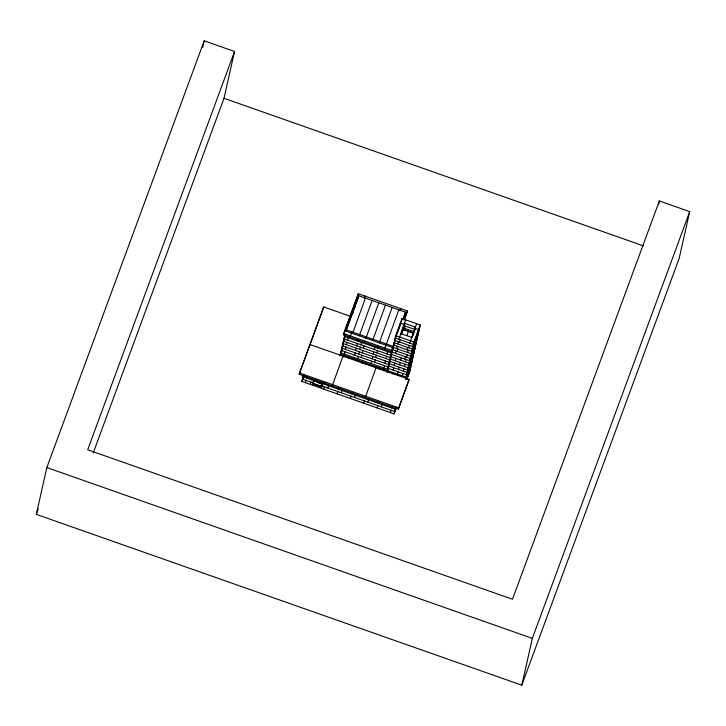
<?xml version="1.0" encoding="UTF-8"?>
<svg xmlns="http://www.w3.org/2000/svg" width="726" height="726" viewBox="0 0 726 726"><rect width="100%" height="100%" fill="white"/><g stroke="black" fill="none" stroke-linecap="round" stroke-linejoin="round"><path stroke-width="1.09" d="M234.552 51.492L87.683 449.784L512.492 599.249L659.353 200.957L689.7 211.638L679.155 258.447L521.794 685.181L36.3 514.362L46.845 467.553L204.206 40.819L234.552 51.492L223.998 98.3L93.191 453.042M202.736 47.344L204.206 40.819M309.621 345.776L309.902 344.496L409.128 379.408L398.347 409.128L299.13 374.217L323.751 306.944L349.914 316.146M396.496 407.567L394.164 413.902L301.916 381.449L303.323 375.206M305.555 382.729L306.082 380.388M306.608 378.046L306.962 376.485M323.751 306.944L299.13 374.217M310.41 384.435L310.937 382.103M311.463 379.762L311.817 378.201M312.806 383.627L313.732 379.87L322.834 383.074L321.908 386.831L312.806 383.627L313.015 383.056M312.915 383.346L313.732 379.87M313.024 383.909L313.804 380.651L322.199 383.927L321.527 386.904L313.024 383.909L321.527 386.904M321.409 384.599L321.028 386.305L313.786 383.627M321.591 386.731L322.199 383.927M323.76 389.136L324.295 386.795M324.821 384.453L325.166 382.892M327.934 388.074L328.461 385.733M392.076 349.596L391.305 351.683L343.362 334.813L358.335 293.712L407.495 311.009L404.509 319.585M332.199 385.86L342.981 356.13M346.792 325.003L343.362 334.813M340.14 355.667L344.823 334.886M386.858 372.129L392.013 349.27L392.621 349.487L393.247 347.781L345.912 331.12L346.202 329.849L358.789 295.709L405.516 312.153L403.32 318.596M342.736 346.293L343.089 344.732L341.828 348.153L388.555 364.588M351.121 313.768L351.411 312.489L353.317 313.16M353.435 307.506L353.716 306.227L355.631 306.898M343.779 356.947L344.124 355.386M344.414 354.116L344.941 351.774M345.467 349.433L346.003 347.092M346.529 344.75L347.055 342.409M347.582 340.067L348.108 337.726M358.335 293.712L346.892 325.239M358.499 296.979L358.789 295.709M337.118 393.837L337.644 391.495M338.171 389.154L338.525 387.593M350.041 337.163L351.475 332.762M352.591 333.47L365.459 298.059M348.634 358.653L348.979 357.092M341.284 392.775L341.81 390.434M353.834 358.807L354.125 357.528M354.651 355.186L355.177 352.845M355.713 350.504L356.239 348.162M356.765 345.821L357.292 343.489M357.818 341.147L358.172 339.587M359.261 335.82L372.139 300.401M357.764 358.807L358.299 356.466M358.825 354.125L359.352 351.783M359.878 349.451L360.405 347.11M360.931 344.768L361.457 342.427M350.467 398.529L350.994 396.187M351.52 393.855L351.874 392.294M361.33 357.537L361.857 355.195M362.383 352.854L362.909 350.513M363.436 348.171L363.962 345.83M364.497 343.489L364.842 341.937M365.94 338.171L378.818 302.751M361.984 363.354L362.619 360.513M354.633 397.476L355.159 395.135M365.623 364.634L365.977 363.073M372.61 340.521L385.488 305.101M371.122 363.508L371.648 361.167M372.175 358.825L372.701 356.484M373.228 354.143L373.754 351.801M374.28 349.46L374.807 347.119M363.817 403.229L364.343 400.888M364.869 398.547L365.223 396.986M365.278 397.494L376.05 367.773M374.68 362.238L375.206 359.896M375.732 357.555L376.259 355.214M376.794 352.872L377.32 350.531M377.847 348.19L378.201 346.629M379.29 342.863L392.167 307.452M367.982 402.168L368.509 399.826M378.972 369.334L379.326 367.773M384.626 349.333L386.069 344.932M385.969 345.213L398.837 309.802M383.219 370.832L383.573 369.271M383.863 367.991L384.39 365.65M384.916 363.309L385.442 360.967M385.969 358.626L386.504 356.285M387.031 353.943L387.557 351.611M377.166 407.93L377.692 405.589M378.219 403.248L378.573 401.687M391.305 351.683L392.748 347.282M392.639 347.563L395.216 340.077M387.448 372.42L395.734 335.657L402.032 318.587L420.236 324.994L409.682 371.803L406.887 379.389M395.942 336.918L396.469 334.577M381.341 406.869L381.867 404.527M399.826 325.475L400.353 323.134L403.992 324.413L403.465 326.754M399.89 325.901L400.244 324.34M401.505 320.928L402.032 318.587M395.688 353.317L396.214 350.976M396.741 348.634L397.267 346.293M397.794 343.961L398.32 341.619M398.846 339.278L405.671 319.867M403.992 320.021L404.337 318.46M392.33 374.026L392.675 372.474M393.202 370.133L393.737 367.792M394.263 365.45L394.79 363.109M395.316 360.768L395.842 358.426M397.421 351.402L397.957 349.061M399.536 342.046L400.062 339.704M402.83 330.303L404.409 323.279L415.336 327.127L414.455 331.02M404.573 328.388L405.099 326.047M397.53 374.18L398.057 371.839M398.592 369.498L399.118 367.156M399.645 364.815L400.171 362.474M400.698 360.132L401.224 357.791M390.515 412.622L391.042 410.281M391.577 407.939L391.922 406.388M404.863 359.08L405.389 356.738M406.977 349.714L407.504 347.373M402.385 375.886L402.912 373.545M403.438 371.204L403.974 368.862M404.5 366.521L405.026 364.18M405.553 361.847L406.079 359.506M406.605 357.165L407.132 354.823M407.658 352.482L408.193 350.141M408.72 347.799L409.246 345.458M409.773 343.117L416.597 323.705M394.164 413.902L395.57 407.667M414.392 330.602L414.918 328.261L418.557 329.54L418.031 331.882M398.347 409.128L409.128 379.408M405.68 378.727L413.938 342.064L420.236 324.994M406.76 376.095L407.286 373.754M407.812 371.413L408.339 369.071M408.874 366.73L409.4 364.388M409.927 362.047L410.453 359.715M410.98 357.373L411.506 355.032M412.032 352.691L412.559 350.349M413.094 348.008L413.62 345.667M414.147 343.325L414.673 340.984M407.703 372.62L408.239 370.278M409.818 363.254L410.344 360.913M411.923 353.889L412.459 351.547M414.038 344.532L414.564 342.191M407.068 376.159L407.604 373.817M407.694 376.286L408.221 373.944M411.696 359.969L412.223 357.628M413.811 350.604L414.337 348.262M415.916 341.247L416.443 338.906M408.429 375.215L408.956 372.874M409.482 370.532L410.009 368.191M410.535 365.85L411.061 363.508M411.588 361.176L412.123 358.835M412.649 356.493L413.176 354.152M413.702 351.811L414.228 349.469M414.755 347.128L415.281 344.786M415.807 342.445L416.343 340.104M416.869 337.762L417.396 335.421M417.922 333.089L418.448 330.747M521.794 685.181L532.34 638.372L689.7 211.638M658.618 204.224L659.353 200.957M36.3 514.362L38.26 509.044M303.713 374.743L302.969 376.767L395.216 409.228L395.988 407.141M303.94 375.061L302.443 379.108L312.997 382.82M301.916 381.449L303.032 378.418M322.834 383.074L322.625 383.637L313.523 380.433M321.908 386.831L322.117 386.259M345.912 331.12L358.118 298.014M345.095 334.74L344.469 336.447L391.196 352.89M345.195 335.376L343.942 338.788L390.67 355.232M345.331 335.911L343.416 341.129L390.143 357.573M344.423 339.296L342.881 343.471L389.617 359.905M344.668 339.55L342.354 345.812L389.091 362.247M343.226 345.277L341.302 350.486L388.029 366.929M342.309 348.661L340.775 352.827L387.502 369.271M342.409 348.888L340.485 354.106L387.212 370.55M340.249 355.168L341.02 353.081M364.243 298.15L365.015 296.063M400.044 310.746L400.816 308.659M401.188 321.781L395.207 337.998L413.412 344.396L419.71 327.326M396.024 336.692L394.681 340.331L412.885 346.738L419.183 329.668M397.068 333.851L399.817 326.391M395.407 339.26L394.154 342.672L412.359 349.079L418.657 332.009M402.848 319.386L405.516 312.153M394.572 342.454L393.628 345.013L411.833 351.42L418.122 334.35M394.635 343.18L393.102 347.355L411.306 353.762L417.595 336.692M394.672 343.425L393.537 346.502L346.202 329.849M404.418 319.349L407.495 311.009M400.77 334.06L404.509 323.914M401.088 334.105L403.847 326.636M401.179 334.359L403.03 329.35L413.04 332.871M401.16 334.468L403.003 329.459L413.929 333.298M407.014 335.276L408.493 331.274M411.696 337.908L414.809 329.468M412.459 336.737L413.611 333.606M417.069 339.033L410.78 356.103L392.566 349.696M416.542 341.374L410.244 358.444L392.04 352.037M416.016 343.716L409.718 360.786L391.514 354.379M415.49 346.057L409.192 363.127L390.987 356.72M414.963 348.398L408.665 365.468L390.461 359.061M414.437 350.74L408.139 367.81L389.935 361.403M413.902 353.081L407.613 370.142L389.408 363.744M413.375 355.413L407.086 372.483L388.882 366.076M412.849 357.755L406.56 374.825L388.346 368.418M412.323 360.096L406.025 377.166L387.82 370.759M405.68 379.036L411.796 362.437M406.233 378.437L411.27 364.779M406.079 379.752L410.744 367.12M396.242 407.34L394.69 411.569L322.208 386.069M406.542 379.417L410.217 369.461M223.998 98.3L643.454 245.887M403.157 325.366L415.372 329.658M402.631 327.707L414.283 331.8M400.634 333.524L411.56 337.363M395.734 335.657L413.938 342.064M343.652 333.543L391.595 350.413M299.411 372.946L398.638 407.858M313.632 380.152L322.734 383.355M313.759 380.76L322.262 383.755M317.934 382.675L320.665 383.637M46.845 467.553L532.34 638.372"/></g></svg>
